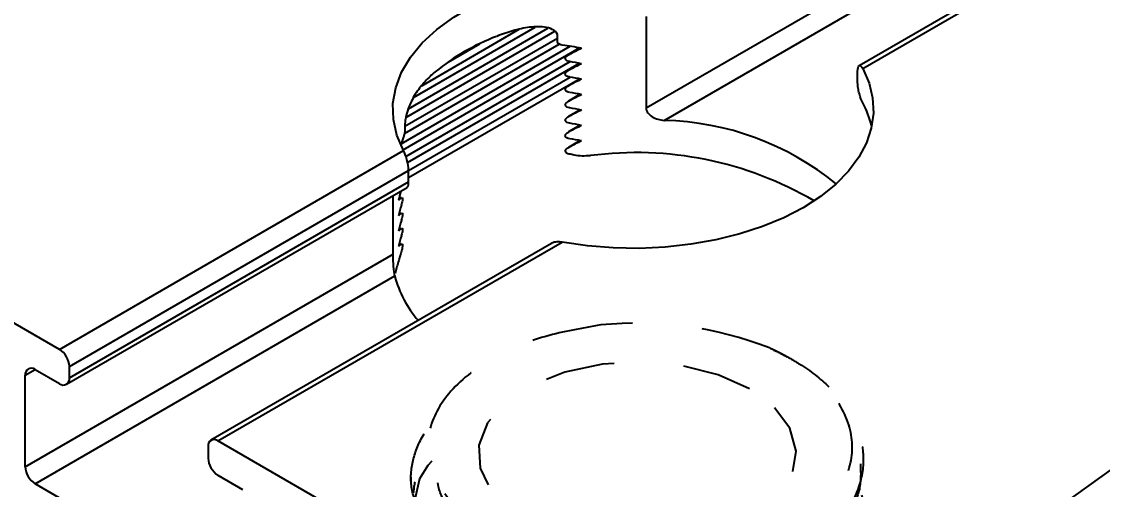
# Model space of a CAD drawing. Extents: x 0 to 7.2, y -18.1 to 0.
# Drawn here: x 1.073 to 2.619, y -14.21 to -13.542 of the extents above; entities that cross this region are included whole.
import ezdxf
from ezdxf import colors
from ezdxf.entities.mleader import LeaderData, LeaderLine
from ezdxf.math import Vec2, Vec3

# ---------------------------------------------------------------- set-up
doc = ezdxf.new("R2010")
doc.units = 0
doc.header["$LTSCALE"] = 0.5
doc.header["$MEASUREMENT"] = 0
doc.linetypes.add('HIDDEN2', pattern=[0.1875, 0.125, -0.0625])
doc.layers.add('CUST DWG', color=60, linetype='CONTINUOUS', lineweight=20)
doc.layers.add('Hardware', color=242, linetype='CONTINUOUS')
doc.layers.add('Housing', color=150, linetype='CONTINUOUS')
doc.styles.add('LSAD_Standard', font='arial.ttf')

msp = doc.modelspace()

# ---------------------------------------------------------------- linework, layer by layer
at = {"layer": 'Hardware', "transparency": 16777216}
msp.add_line((2.1427, -14.0078), (2.1445, -14.0086), dxfattribs=at)
at = {"layer": 'Hardware', "linetype": 'HIDDEN2', "transparency": 16777216}
msp.add_line((1.6301, -14.1924), (1.6301, -14.1988), dxfattribs=at)
at = {"layer": 'Hardware', "linetype": 'HIDDEN2', "transparency": 16777216, "flags": 128}
for points in [[(2.1144, -14.0664), (2.0694, -14.0462), (2.017, -14.0332), (1.9607, -14.028), (1.9039, -14.0311), (1.8503, -14.0423), (1.8031, -14.0608), (1.7654, -14.0854), (1.7395, -14.1148), (1.7271, -14.1469), (1.7289, -14.1798), (1.7448, -14.2114), (1.7738, -14.2397), (1.8141, -14.263), (1.8632, -14.2798), (1.918, -14.2889), (1.975, -14.29), (2.0306, -14.2828), (2.0814, -14.2678), (2.1242, -14.2461), (2.1563, -14.2189), (2.1756, -14.1879), (2.181, -14.1551), (2.172, -14.1226), (2.1494, -14.0924), (2.1144, -14.0664)], [(2.2747, -14.2182), (2.2767, -14.2267), (2.2526, -14.2924), (2.1999, -14.3447), (2.1323, -14.3816), (2.0608, -14.4041), (1.9933, -14.415), (1.9347, -14.4176), (1.887, -14.4151), (1.826, -14.4056), (1.8113, -14.4021), (1.8077, -14.4012), (1.8068, -14.4009), (1.8066, -14.4009), (1.8065, -14.4009), (1.8065, -14.4009), (1.8065, -14.4009), (1.8065, -14.4009), (1.8065, -14.4009), (1.8065, -14.4009), (1.7834, -14.394), (1.7517, -14.3821), (1.7143, -14.3632), (1.6763, -14.3353), (1.6451, -14.2973), (1.6302, -14.2493), (1.6426, -14.1942), (1.6546, -14.1753), (1.6603, -14.1689)]]:
    msp.add_lwpolyline(points, dxfattribs=at)
at = {"layer": 'Hardware', "linetype": 'HIDDEN2', "transparency": 16777216}
msp.add_arc((1.9546, -14.488), 0.5157, 68.6082, 95.8848, dxfattribs=at)
for points, knots in [([(1.9017, -13.975), (1.8748, -13.9796), (1.8136, -13.9902), (1.733, -14.0263), (1.6734, -14.0781), (1.6491, -14.1376), (1.658, -14.1968), (1.6905, -14.2301), (1.7061, -14.2461)], [0, 0, 0, 0, 0.14002, 0.319141, 0.498481, 0.670573, 0.842177, 1, 1, 1, 1]), ([(2.1445, -14.0085), (2.1528, -14.0125), (2.1671, -14.0194), (2.1967, -14.0369), (2.2259, -14.0595), (2.2529, -14.0908), (2.271, -14.1237), (2.2796, -14.1634), (2.2729, -14.2089), (2.2448, -14.2573), (2.1908, -14.3043), (2.1287, -14.3339), (2.0759, -14.3498), (2.0407, -14.3577), (1.9934, -14.3649), (1.9338, -14.368), (1.8646, -14.363), (1.7994, -14.3495), (1.7415, -14.3283), (1.6934, -14.3006), (1.6573, -14.2675), (1.6351, -14.2308), (1.6273, -14.1922), (1.636, -14.154), (1.6493, -14.1269), (1.6633, -14.1145), (1.665, -14.1129)], [0, 0, 0, 0, 0.021285, 0.036991, 0.084082, 0.116878, 0.155811, 0.200874, 0.252058, 0.309353, 0.372747, 0.442229, 0.466842, 0.492139, 0.518118, 0.565622, 0.613126, 0.660631, 0.708135, 0.75564, 0.803144, 0.850648, 0.898153, 0.945657, 0.993162, 1, 1, 1, 1]), ([(2.1041, -14.3021), (2.128, -14.2932), (2.1757, -14.2754), (2.2301, -14.2326), (2.2626, -14.1799), (2.2627, -14.1201), (2.2294, -14.0627), (2.1817, -14.0269), (2.1497, -14.0112), (2.1445, -14.0086)], [0, 0, 0, 0, 0.141168, 0.2822, 0.449981, 0.617676, 0.79027, 0.965597, 1, 1, 1, 1]), ([(2.2729, -14.1732), (2.2734, -14.1854), (2.2749, -14.2193), (2.238, -14.2728), (2.168, -14.3251), (2.0705, -14.3612), (1.9594, -14.3763), (1.8459, -14.3689), (1.7434, -14.3392), (1.6686, -14.2896), (1.6297, -14.2395), (1.6345, -14.2084), (1.636, -14.1989)], [0, 0, 0, 0, 0.059709, 0.16606, 0.274787, 0.385029, 0.494693, 0.603951, 0.71956, 0.833385, 0.949298, 1, 1, 1, 1]), ([(2.1041, -14.3021), (2.0893, -14.3072), (2.0561, -14.3186), (1.9991, -14.3288), (1.9365, -14.3324), (1.8745, -14.3281), (1.8159, -14.3163), (1.764, -14.2976), (1.7207, -14.2729), (1.6891, -14.2435), (1.6715, -14.2187), (1.6692, -14.2039), (1.6686, -14.2007)], [0, 0, 0, 0, 0.0883922, 0.1992441, 0.3076367, 0.4175182, 0.5288267, 0.6389464, 0.7472263, 0.8579245, 0.9691025, 1, 1, 1, 1])]:
    msp.add_open_spline(points, degree=3, knots=knots, dxfattribs=at)
at = {"layer": 'Housing', "transparency": 16777216}
for p, q in [((2.7583, -13.3233), (2.2712, -13.6046)), ((2.2763, -13.6084), (2.7683, -13.3243)), ((1.9663, -13.6649), (2.4926, -13.3611)), ((1.1274, -14.0099), (0.0431, -13.3839)), ((1.9922, -13.6826), (2.5067, -13.3856)), ((1.9663, -13.5343), (1.9663, -13.6649)), ((1.6229, -13.6783), (1.8361, -13.5552)), ((1.6267, -13.666), (1.8261, -13.5509)), ((1.6336, -13.65), (1.8078, -13.5494)), ((1.6455, -13.6331), (1.7851, -13.5525)), ((1.6215, -13.691), (1.8399, -13.565)), ((1.8399, -13.571), (1.8399, -13.5629)), ((1.6161, -13.7162), (1.8579, -13.5766)), ((1.6189, -13.7246), (1.8711, -13.5791)), ((1.6208, -13.7015), (1.8421, -13.5738)), ((1.6831, -13.5994), (1.7286, -13.5731)), ((1.8723, -13.5793), (1.8555, -13.589)), ((1.8565, -13.5885), (1.8723, -13.5793)), ((1.623, -13.7343), (1.8579, -13.5987)), ((1.6254, -13.7429), (1.8711, -13.6011)), ((1.8723, -13.6013), (1.8555, -13.611)), ((1.8565, -13.6105), (1.8723, -13.6014)), ((2.269, -13.6289), (2.269, -13.6126)), ((1.6268, -13.7542), (1.8579, -13.6207)), ((1.6268, -13.7642), (1.8711, -13.6231)), ((1.8723, -13.6234), (1.8555, -13.6331)), ((1.8565, -13.6325), (1.8723, -13.6234)), ((1.8723, -13.6454), (1.8555, -13.6551)), ((1.8565, -13.6546), (1.8723, -13.6454)), ((1.8723, -13.6675), (1.8555, -13.6772)), ((1.8565, -13.6766), (1.8723, -13.6675)), ((1.6215, -13.689), (1.6215, -13.6971)), ((1.8723, -13.6895), (1.8555, -13.6992)), ((1.8565, -13.6987), (1.8723, -13.6895)), ((1.1274, -14.0099), (1.6195, -13.7258)), ((1.8723, -13.7116), (1.8555, -13.7213)), ((1.8565, -13.7207), (1.8723, -13.7116)), ((1.1416, -14.0343), (1.6268, -13.7542)), ((1.6268, -13.7706), (1.6268, -13.7542)), ((1.1416, -14.0507), (1.6268, -13.7706)), ((1.1374, -14.0598), (1.6246, -13.7786)), ((1.6046, -13.8737), (1.6046, -13.7901)), ((1.6167, -13.793), (1.6125, -13.7954)), ((1.6125, -13.7954), (1.6165, -13.7931)), ((1.6165, -13.7931), (1.6167, -13.7931)), ((1.6167, -13.815), (1.6125, -13.8174)), ((1.6125, -13.8175), (1.6165, -13.8152)), ((1.6165, -13.8152), (1.6167, -13.8151)), ((1.6167, -13.8371), (1.6125, -13.8395)), ((1.6125, -13.8395), (1.6165, -13.8372)), ((1.6165, -13.8372), (1.6167, -13.8372)), ((1.8313, -13.8585), (1.3441, -14.1397)), ((1.3541, -14.1407), (1.8462, -13.8567)), ((1.6167, -13.8591), (1.6125, -13.8615)), ((1.6125, -13.8616), (1.6165, -13.8593)), ((1.6165, -13.8593), (1.6167, -13.8592)), ((1.0784, -14.1775), (1.6046, -13.8737)), ((1.6096, -13.8931), (1.6073, -13.9014)), ((1.0925, -14.202), (1.607, -13.905)), ((1.1416, -14.0507), (1.1416, -14.0343)), ((1.0784, -14.0469), (1.0925, -14.0387)), ((1.0784, -14.1775), (1.0784, -14.0469)), ((1.0925, -14.0387), (1.1274, -14.0588)), ((2.4384, -14.7667), (1.3541, -14.1407)), ((1.34, -14.1489), (1.34, -14.1652)), ((1.3541, -14.1897), (1.389, -14.2099)), ((1.389, -14.3732), (1.0925, -14.202))]:
    msp.add_line(p, q, dxfattribs=at)
at = {"layer": 'Housing', "transparency": 16777216, "flags": 128}
for points in [[(1.6195, -13.7258), (1.6101, -13.7038), (1.605, -13.6813), (1.6044, -13.6586), (1.6083, -13.6361), (1.6167, -13.6139), (1.6293, -13.5925), (1.6462, -13.572), (1.6669, -13.5528), (1.6913, -13.535), (1.7191, -13.519), (1.7498, -13.5049), (1.7832, -13.4929), (1.8186, -13.4832), (1.8558, -13.4759), (1.8942, -13.4711), (1.9332, -13.4688), (1.9725, -13.4692), (2.0114, -13.4721), (2.0495, -13.4775)], [(2.2763, -13.6084), (2.2853, -13.6293), (2.2904, -13.6506), (2.2915, -13.6721), (2.2885, -13.6936), (2.2816, -13.7148), (2.2707, -13.7353), (2.2559, -13.7551), (2.2376, -13.7739), (2.2159, -13.7914), (2.1909, -13.8074), (2.1632, -13.8218), (2.1329, -13.8343), (2.1004, -13.8449), (2.0661, -13.8534), (2.0305, -13.8597), (1.9938, -13.8638), (1.9566, -13.8655), (1.9193, -13.8648), (1.8824, -13.8619), (1.8462, -13.8567)]]:
    msp.add_lwpolyline(points, dxfattribs=at)
at = {"layer": 'Housing', "transparency": 16777216}
for centre, radius, start, end in [((1.8682, -13.864), 0.3228, 110.9686, 129.0261), ((2.1612, -13.7198), 0.1309, 12.9359, 28.4652), ((1.9824, -14.0888), 0.4063, 50.9549, 88.6092), ((1.9527, -14.2305), 0.5018, 59.6012, 97.5502), ((1.7527, -13.8683), 0.1502, 194.1267, 221.8275), ((1.1109, -14.0357), 0.0307, 2.6055, 57.3945), ((1.087, -14.0455), 0.00873, 50.7969, 189.2141), ((1.1329, -14.0521), 0.00873, 230.7967, 9.2139), ((1.3486, -14.1475), 0.00873, 50.7967, 189.214), ((1.3707, -14.1638), 0.0307, 182.6055, 237.3946), ((1.1091, -14.1761), 0.0307, 182.6055, 237.3945)]:
    msp.add_arc(centre, radius, start, end, dxfattribs=at)
for centre, major_axis, ratio, start_param, end_param in [((1.9479, -13.9517), (-0.2644, 0.3374), 0.650971, 5.622473, 5.704772), ((1.9479, -13.5749), (0.3435, 0.1676), 0.075061, 1.751124, 1.80325), ((1.9479, -13.597), (0.3435, 0.1676), 0.075061, 1.751124, 1.80325), ((1.9479, -13.9737), (-0.2644, 0.3374), 0.65097, 5.622474, 5.672672), ((1.9479, -13.619), (0.3435, 0.1676), 0.07506, 1.751124, 1.803251), ((1.9479, -13.9958), (-0.2644, 0.3374), 0.65097, 5.622474, 5.672672), ((1.9479, -13.6411), (0.3435, 0.1676), 0.075064, 1.751123, 1.803249), ((1.9479, -14.0178), (-0.2644, 0.3374), 0.650967, 5.622478, 5.672677), ((1.9479, -13.6631), (0.3435, 0.1676), 0.075064, 1.751123, 1.803249), ((1.9479, -14.0399), (-0.2644, 0.3374), 0.650967, 5.622479, 5.672677), ((1.9479, -13.6852), (0.3435, 0.1676), 0.075064, 1.751123, 1.803249), ((1.9479, -14.0619), (-0.2644, 0.3374), 0.650967, 5.622479, 5.672677), ((1.9479, -13.9517), (-0.2644, 0.3374), 0.650971, 0.39392, 0.434043), ((1.9479, -14.0839), (-0.2644, 0.3374), 0.650967, 5.622479, 5.672677), ((1.9479, -13.7072), (0.3435, 0.1676), 0.075063, 1.751123, 1.80325), ((1.9479, -14.1269), (-0.2554, 0.368), 0.625213, 5.69362, 5.714861), ((1.9479, -14.0178), (-0.2644, 0.3374), 0.650967, 0.432866, 0.476225), ((1.9479, -13.6411), (0.3435, 0.1676), 0.075064, 2.835928, 2.888055), ((1.9479, -14.0399), (-0.2644, 0.3374), 0.650967, 0.426027, 0.476225), ((1.9479, -13.6631), (0.3435, 0.1676), 0.075064, 2.835928, 2.888055), ((1.9479, -14.0619), (-0.2644, 0.3374), 0.650967, 0.426027, 0.476225), ((1.9479, -13.6852), (0.3435, 0.1676), 0.075064, 2.835928, 2.888055), ((1.9479, -14.0839), (-0.2644, 0.3374), 0.650967, 0.426027, 0.476225), ((1.9479, -13.7072), (0.3435, 0.1676), 0.075063, 2.835928, 2.888055), ((1.9479, -14.1269), (-0.2554, 0.368), 0.625213, 0.464354, 0.485594)]:
    msp.add_ellipse(centre, major_axis=major_axis, ratio=ratio, start_param=start_param, end_param=end_param, dxfattribs=at)
for points, knots in [([(1.8399, -13.5629), (1.8399, -13.559), (1.8376, -13.556), (1.8315, -13.5519), (1.8277, -13.5506), (1.82, -13.5491), (1.816, -13.5488), (1.8079, -13.5488), (1.8038, -13.5491), (1.7917, -13.5506), (1.7837, -13.5524), (1.7679, -13.5569), (1.7602, -13.5596), (1.7527, -13.5626)], [0, 0, 0, 0, 0.125, 0.125, 0.25, 0.25, 0.375, 0.375, 0.5, 0.5, 0.75, 0.75, 1, 1, 1, 1]), ([(1.8465, -13.575), (1.845, -13.5749), (1.8436, -13.5745), (1.8411, -13.5734), (1.8399, -13.5724), (1.8399, -13.571)], [0, 0, 0, 0, 0.5, 0.5, 1, 1, 1, 1]), ([(1.8571, -13.5986), (1.8557, -13.5984), (1.8544, -13.598), (1.8521, -13.5968), (1.851, -13.5959), (1.8507, -13.5935), (1.8516, -13.5921), (1.8538, -13.59), (1.8551, -13.5892), (1.8565, -13.5885)], [0, 0, 0, 0, 0.25, 0.25, 0.5, 0.5, 0.75, 0.75, 1, 1, 1, 1]), ([(1.6649, -13.6133), (1.6597, -13.6176), (1.6549, -13.6222), (1.6458, -13.632), (1.6416, -13.6372), (1.6338, -13.6491), (1.6302, -13.6557), (1.6258, -13.6672), (1.6244, -13.6713), (1.6228, -13.678), (1.6224, -13.6803), (1.6217, -13.6848), (1.6215, -13.687), (1.6215, -13.689)], [0, 0, 0, 0, 0.25, 0.25, 0.5, 0.5, 0.75, 0.75, 0.875, 0.875, 0.9375, 0.9375, 1, 1, 1, 1]), ([(1.8571, -13.6206), (1.8557, -13.6204), (1.8544, -13.6201), (1.8521, -13.6189), (1.851, -13.618), (1.8507, -13.6155), (1.8516, -13.6141), (1.8538, -13.612), (1.8551, -13.6112), (1.8565, -13.6105)], [0, 0, 0, 0, 0.25, 0.25, 0.5, 0.5, 0.75, 0.75, 1, 1, 1, 1]), ([(2.269, -13.6126), (2.269, -13.608), (2.27, -13.6051), (2.2728, -13.6038), (2.2746, -13.6053), (2.2763, -13.6084)], [0, 0, 0, 0, 0.5, 0.5, 1, 1, 1, 1]), ([(1.8571, -13.6427), (1.8557, -13.6424), (1.8544, -13.6421), (1.8521, -13.6409), (1.851, -13.64), (1.8507, -13.6376), (1.8516, -13.6362), (1.8538, -13.6341), (1.8551, -13.6333), (1.8565, -13.6325)], [0, 0, 0, 0, 0.25, 0.25, 0.5, 0.5, 0.75, 0.75, 1, 1, 1, 1]), ([(2.2763, -13.6574), (2.2746, -13.6543), (2.2728, -13.6498), (2.2707, -13.6419), (2.2701, -13.6392), (2.2692, -13.6338), (2.269, -13.6312), (2.269, -13.6289)], [0, 0, 0, 0, 0.5, 0.5, 0.75, 0.75, 1, 1, 1, 1]), ([(1.8571, -13.6647), (1.8557, -13.6645), (1.8544, -13.6642), (1.8521, -13.663), (1.851, -13.6621), (1.8507, -13.6596), (1.8516, -13.6582), (1.8538, -13.6561), (1.8551, -13.6553), (1.8565, -13.6546)], [0, 0, 0, 0, 0.25, 0.25, 0.5, 0.5, 0.75, 0.75, 1, 1, 1, 1]), ([(1.8571, -13.6868), (1.8557, -13.6865), (1.8544, -13.6862), (1.8521, -13.685), (1.851, -13.6841), (1.8507, -13.6816), (1.8516, -13.6803), (1.8538, -13.6782), (1.8551, -13.6773), (1.8565, -13.6766)], [0, 0, 0, 0, 0.25, 0.25, 0.5, 0.5, 0.75, 0.75, 1, 1, 1, 1]), ([(1.9663, -13.6649), (1.9663, -13.6674), (1.9673, -13.6698), (1.9705, -13.6741), (1.9727, -13.6759), (1.9802, -13.6805), (1.9862, -13.6822), (1.9922, -13.6826)], [0, 0, 0, 0, 0.25, 0.25, 0.5, 0.5, 1, 1, 1, 1]), ([(1.6215, -13.6971), (1.6215, -13.6985), (1.6211, -13.7003), (1.6203, -13.7034), (1.6199, -13.7048), (1.6194, -13.7062)], [0, 0, 0, 0, 0.5, 0.5, 1, 1, 1, 1]), ([(1.8571, -13.7088), (1.8557, -13.7086), (1.8544, -13.7082), (1.8521, -13.7071), (1.851, -13.7062), (1.8507, -13.7037), (1.8516, -13.7023), (1.8538, -13.7002), (1.8551, -13.6994), (1.8565, -13.6987)], [0, 0, 0, 0, 0.25, 0.25, 0.5, 0.5, 0.75, 0.75, 1, 1, 1, 1]), ([(1.6268, -13.7542), (1.6268, -13.7497), (1.6258, -13.7438), (1.6229, -13.7334), (1.6212, -13.7288), (1.6195, -13.7258)], [0, 0, 0, 0, 0.5, 0.5, 1, 1, 1, 1]), ([(1.8565, -13.7307), (1.8552, -13.7305), (1.8539, -13.7301), (1.8517, -13.7288), (1.8509, -13.7279), (1.8508, -13.7254), (1.8517, -13.7242), (1.8539, -13.7222), (1.8552, -13.7214), (1.8565, -13.7207)], [0, 0, 0, 0, 0.25, 0.25, 0.5, 0.5, 0.75, 0.75, 1, 1, 1, 1]), ([(1.8868, -13.7331), (1.8827, -13.7335), (1.8788, -13.7337), (1.871, -13.7334), (1.8672, -13.733), (1.8636, -13.7322)], [0, 0, 0, 0, 0.5, 0.5, 1, 1, 1, 1]), ([(1.6245, -13.7785), (1.625, -13.778), (1.6261, -13.777), (1.6267, -13.7736), (1.6268, -13.7712), (1.6268, -13.7706)], [0, 0, 0, 0, 0.430389, 0.854773, 1, 1, 1, 1]), ([(1.6174, -13.7928), (1.6177, -13.7929), (1.6179, -13.7932), (1.6182, -13.7947), (1.6181, -13.7959), (1.6177, -13.7983), (1.6175, -13.7995), (1.6169, -13.8017), (1.6166, -13.8028), (1.6163, -13.8037)], [0, 0, 0, 0, 0.25, 0.25, 0.5, 0.5, 0.75, 0.75, 1, 1, 1, 1]), ([(1.6174, -13.8149), (1.6177, -13.815), (1.6179, -13.8153), (1.6182, -13.8168), (1.6181, -13.818), (1.6177, -13.8204), (1.6175, -13.8215), (1.6169, -13.8238), (1.6166, -13.8248), (1.6163, -13.8258)], [0, 0, 0, 0, 0.25, 0.25, 0.5, 0.5, 0.75, 0.75, 1, 1, 1, 1]), ([(1.6174, -13.8369), (1.6177, -13.837), (1.6179, -13.8373), (1.6182, -13.8388), (1.6181, -13.84), (1.6177, -13.8424), (1.6175, -13.8436), (1.6169, -13.8458), (1.6166, -13.8468), (1.6163, -13.8478)], [0, 0, 0, 0, 0.25, 0.25, 0.5, 0.5, 0.75, 0.75, 1, 1, 1, 1]), ([(1.6174, -13.859), (1.6177, -13.8591), (1.6179, -13.8594), (1.6181, -13.8607), (1.6181, -13.8618), (1.6178, -13.864), (1.6176, -13.8652), (1.6171, -13.8673), (1.6168, -13.8683), (1.6165, -13.8693)], [0, 0, 0, 0, 0.25, 0.25, 0.5, 0.5, 0.75, 0.75, 1, 1, 1, 1]), ([(1.8462, -13.8567), (1.8436, -13.8564), (1.8385, -13.856), (1.8332, -13.857), (1.8315, -13.8585), (1.8313, -13.8586)], [0, 0, 0, 0, 0.479099, 0.959561, 1, 1, 1, 1]), ([(1.607, -13.905), (1.6062, -13.9015), (1.6056, -13.8967), (1.605, -13.8883), (1.6049, -13.8853), (1.6047, -13.8792), (1.6046, -13.8762), (1.6046, -13.8737)], [0, 0, 0, 0, 0.5, 0.5, 0.75, 0.75, 1, 1, 1, 1]), ([(1.6146, -13.8759), (1.6137, -13.8793), (1.6128, -13.8824), (1.6111, -13.8881), (1.6103, -13.8908), (1.6096, -13.8931)], [0, 0, 0, 0, 0.5, 0.5, 1, 1, 1, 1])]:
    msp.add_open_spline(points, degree=3, knots=knots, dxfattribs=at)

# ---------------------------------------------------------------- leaders
at = {"layer": 'CUST DWG', "ltscale": 0.5, "transparency": 16777216}
ml = msp.add_multileader_mtext('Standard', dxfattribs=at)
ml.set_content('\\A1;3/8" IP x 1"\\PNIPPLE LOCK', color=256, style='LSAD_Standard')
ml.set_leader_properties()
ml.build(insert=Vec2(0, 0))
ml.multileader.update_dxf_attribs({"dogleg_length": 0.36, "arrow_head_size": 0.1875})
ctx = ml.context
ctx.base_point, ctx.char_height, ctx.arrow_head_size, ctx.landing_gap_size, ctx.plane_origin = Vec3(4.0051, -13.8504), 0.1875, 0.1875, 0.09, Vec3(1.6639, -14.3852)
notes = []
notes.append((ctx, [(0, (1, 1, 0), (3.0929, -13.8504), (1, 0), 0.9121, [(0, [(1.8727, -14.7261)], 0, [])])]))
ctx.mtext.insert, ctx.mtext.width, ctx.mtext.defined_height, ctx.mtext.flow_direction = Vec3(4.0951, -13.7551), 3.15153, 0.8541, 5
for ctx, leaders in notes:
    for number, flags, end, landing, length, lines in leaders:
        leader = LeaderData()
        leader.index, (leader.has_last_leader_line, leader.has_dogleg_vector, leader.attachment_direction) = number, flags
        leader.last_leader_point, leader.dogleg_vector, leader.dogleg_length = Vec3(end), Vec3(landing), length
        for number, points, colour, breaks in lines:
            line = LeaderLine()
            line.index, line.vertices, line.color, line.breaks = number, Vec3.list(points), colors.encode_raw_color(colour), breaks
            leader.lines.append(line)
        ctx.leaders.append(leader)

doc.saveas('drawing.dxf')
